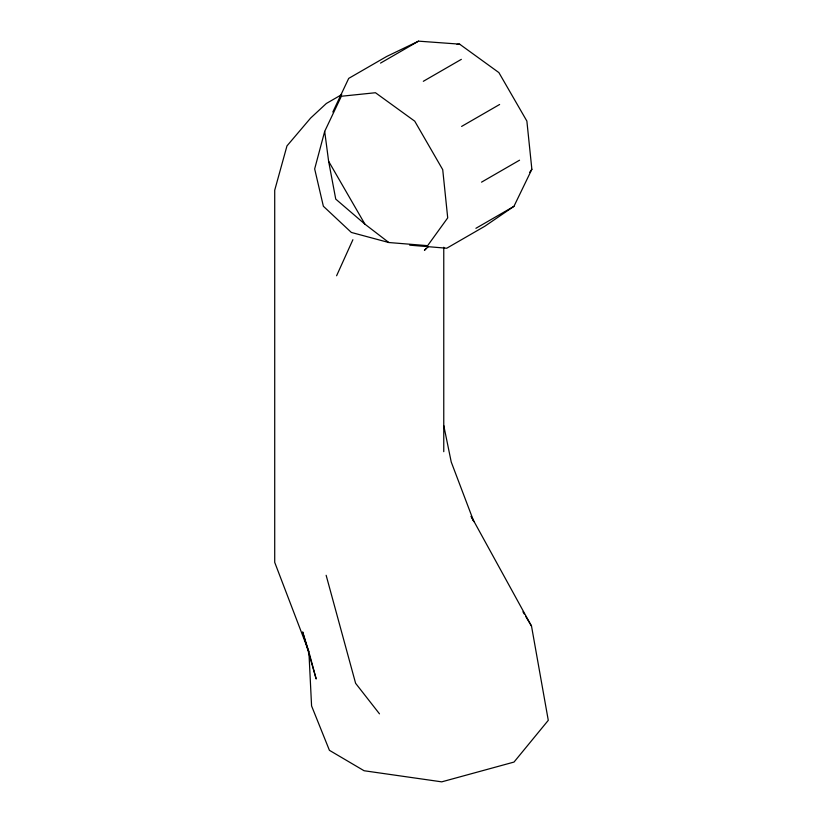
<?xml version="1.0" encoding="UTF-8"?>
<svg xmlns="http://www.w3.org/2000/svg" width="823" height="823" viewBox="0 0 823 823"><rect width="100%" height="100%" fill="white"/><g stroke="black" fill="none" stroke-linecap="round" stroke-linejoin="round"><path stroke-width="1.23" d="M324.684 131.392L314.664 168.91L323.367 206.244L351.349 232.446L388.847 242.528L427.621 245.666L447.712 217.879L442.723 169.651L414.73 121.166L375.463 92.732L341.35 96.25L324.684 131.392L328.624 161.287L335.743 199.104L364.928 224.165L388.847 242.528M336.597 275.767L352.902 239.709M332.831 112.031L348.695 78.401L386.717 56.448L418.547 41.15L459.615 44.144L498.882 72.589L526.874 121.074L531.864 169.301L513.933 206.357L484.768 226.274L446.745 248.227L409.689 245.151M529.631 172.388L531.864 169.301M426.139 248.453L424.431 250.315L428.372 246.663M380.524 63.104L418.547 41.15M341.73 94.604L326.361 103.472L310.631 118.059L286.97 145.908L274.717 190.216L274.717 562.366L308.892 651.816L311.578 705.939L329.416 750.319L364.085 770.74L441.735 781.85L514.015 762.067L548.283 720.331L531.504 626.066L471.394 516.679M423.32 81.302L461.343 59.349M461.61 126.423L499.633 104.48M481.537 182.15L519.56 160.197M475.91 228.31L513.933 206.357M457.084 44.411L459.615 44.144M379.485 713.839L355.608 683.306L326.145 575.298M522.944 611.808L524.261 613.999M525.578 616.201L531.504 626.066M328.624 161.287L364.928 224.165M471.054 516.33L473.842 521.617L451.23 461.991L443.762 425.532M308.892 651.816L302.638 631.92L316.186 678.996L309.551 654.285M443.762 247.239L443.762 451.683"/></g></svg>
